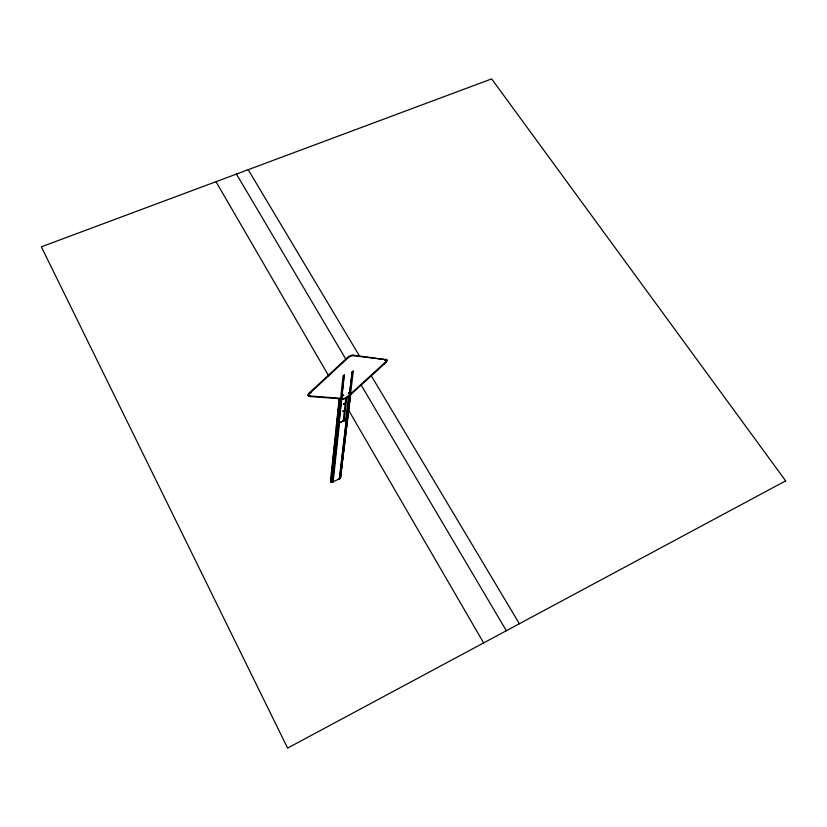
<?xml version="1.0" encoding="UTF-8"?>
<svg xmlns="http://www.w3.org/2000/svg" width="827" height="827" viewBox="0 0 827 827"><rect width="100%" height="100%" fill="white"/><g stroke="black" fill="none" stroke-linecap="round" stroke-linejoin="round"><path stroke-width="1.24" d="M352.271 371.643L339.556 478.802L331.379 482.554L330.48 481.5L339.163 398.748M332.609 481.717L331.358 482.275L330.748 481.376L331.151 477.551M331.41 475.008L333.695 453.361M333.963 450.818L334.501 445.722M334.77 443.179L335.307 438.083M335.576 435.54L336.113 430.443M336.372 427.9L338.656 406.253M338.925 403.71L339.463 398.614M330.914 482.286L339.794 398.335M331.834 475.463L332.103 472.91M331.658 482.503L343.081 375.696L344.466 375.034M332.526 482.1L344.094 375.251M339.101 422.804L344.27 375.169M333.064 482.162L339.525 422.948L346.606 419.403L338.936 422.876L339.525 422.948M343.184 421.088L345.81 398.056M344.053 421.346L346.854 397.043M345.81 420.095L348.518 396.991M339.297 479.236L346.472 417.635M346.782 415.071L347.237 411.226M347.536 408.652L348.136 403.524M348.446 400.961L348.901 397.105M346.441 419.475L352.095 371.726L353.47 371.065M341.137 469.271L341.437 466.707M341.892 462.872L342.202 460.319M343.577 448.813L343.877 446.26M347.691 414.306L347.991 411.753M349.366 400.247L349.676 397.694M338.956 478.544L340.29 478.151L346.544 425.812M346.813 424.21L347.423 419.103M347.733 416.55L348.229 411.774M348.529 409.22L349.108 405.054M349.418 402.501L349.904 397.725M350.183 396.123L350.524 392.629M339.556 478.802L340.424 478.388L353.274 371.199M340.424 478.388L350.782 393.435M340.279 405.23L341.148 405.22L340.393 405.447M339.473 412.735L340.331 412.725L339.515 412.952M309.06 393.166L347.381 357.574A4.486 1.83 -30.7 0 1 352.995 355.124L386.261 359.735A4.259 1.675 -31.3 0 1 385.795 362.65L347.847 397.229A4.166 1.602 -30.4 0 1 343.794 399.038L309.205 396.464L308.885 395.906A4.197 1.675 -29.8 0 1 309.06 393.166L309.381 393.735A4.197 1.664 -29.8 0 0 309.205 396.464M309.381 393.735L347.712 358.143A4.486 1.819 -30.7 0 1 353.325 355.693L386.261 359.735M308.885 395.906L343.484 398.5A4.166 1.602 -30.4 0 0 347.526 396.691L385.465 362.112A4.259 1.675 -31.3 0 0 385.94 359.197M384.555 359.807L384.886 360.345M385.465 362.112L385.795 362.65M383.966 363.477L384.297 364.014M248.193 169.69L359.311 355.734M371.22 375.675L519.377 623.744M352.995 355.124L353.325 355.693M347.381 357.574L347.712 358.143M345.893 358.959L346.224 359.528M236.45 174.063L346.12 359.621M361.223 385.175L506.351 630.732M350.028 391.357L350.338 391.895M348.777 392.505L349.087 393.042M349.614 394.83L349.924 395.368M348.312 392.918L348.632 393.466M348.363 395.968L348.684 396.505M347.909 396.381L348.219 396.919M343.515 395.058L343.836 395.606M343.112 395.027L343.422 395.564M341.996 394.934L342.306 395.482M343.133 398.511L343.453 399.059M342.729 398.48L343.04 399.027M216.002 181.692L328.764 376.006M348.849 410.626L483.64 642.91M341.613 398.397L341.933 398.934M310.652 391.688L310.973 392.246M310.611 392.432L310.931 392.99M310.373 396.019L310.694 396.578M340.217 476.931L340.652 477.717M343.681 403.752L344.445 403.462L343.681 403.752M343.836 404.021L344.601 403.731L343.836 404.021M342.833 411.267L343.587 410.926L342.833 411.267M342.988 411.536L343.743 411.195L342.988 411.536M785.65 480.869L287.61 748.094L41.35 246.818L491.651 78.906L785.65 480.869"/></g></svg>
